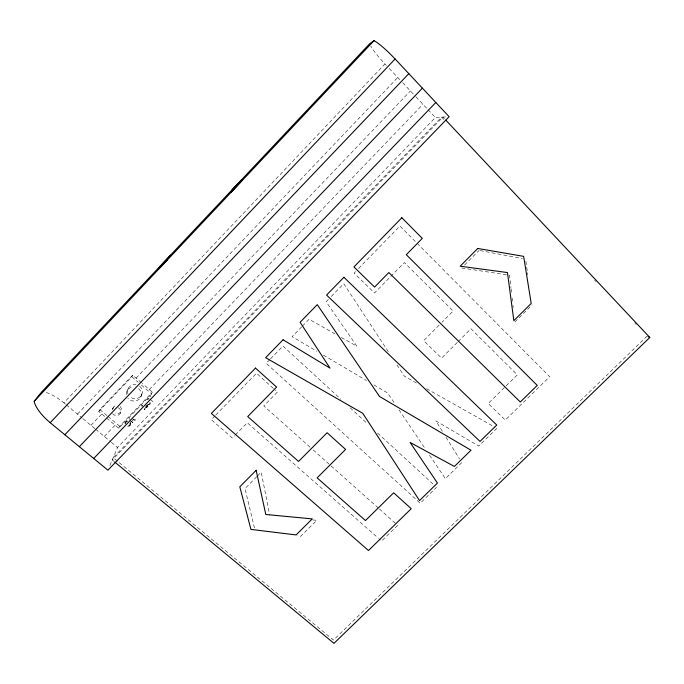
<?xml version="1.0" encoding="UTF-8"?>
<svg xmlns="http://www.w3.org/2000/svg" width="684" height="684" viewBox="0 0 684 684"><rect width="100%" height="100%" fill="white"/><g stroke="black" fill="none" stroke-linecap="round" stroke-linejoin="round"><path stroke-width="0.51" stroke-dasharray="3.42 2.56" d="M130.071 423.781L129.627 425.115M130.747 424.319L130.14 422.404M149.847 403.141L149.548 403.962M147.906 405.954L147.744 406.484M130.764 424.268L130.054 425.551M146.966 406.638L147.051 405.39L147.547 405.013L147.881 405.766M149.762 399.02L152.566 401.431M153.011 400.986L152.549 401.474M147.188 406.33L146.675 406.877M147.547 405.013L147.214 405.732M147.898 404.671L148.3 404.107L147.898 404.671L149.967 404.253M141.537 382.801L132.645 375.14L99.804 409.554L98.77 411.46L118.768 428.252L151.72 393.95L152.395 392.163L142.315 383.476M144.401 409.092L144.751 409.571L144.606 408.912M150.206 396.361L150.677 396.771M146.692 406.835L145.812 406.698L146.085 405.851M149.061 398.421C146.137 401.576 148.437 397.002 150.224 396.318M142.101 405.492L142.802 406.151L142.101 405.492L141.366 405.74L142.366 406.604M135.372 419.882L131.661 418.514M132.525 422.823L131.687 421.31L132.525 422.823L131.952 423.447L129.31 418.317M140.793 397.028L141.793 394.625M129.806 417.821L129.285 418.369M109.885 465.522L117.52 447.473L435.383 117.494L446.019 116.878M125.206 423.806A2.035 1.89 10.4 0 1 125.317 422.515L125.523 422.165M118.768 428.252L119.666 426.252L152.395 392.163M112.638 413.598A4.429 4.121 12.2 0 0 113.399 414.427L114.365 415.051A4.429 4.121 12.2 0 0 120.273 413.316L121.153 411.409M126.985 391.068L128.113 388.709M146.068 405.903L146.513 404.971M98.77 411.46L131.832 376.816L132.645 375.14M113.27 407.57L112.33 409.459A4.429 4.121 12.2 0 1 113.835 407.886M144.589 408.964L144.452 408.314M147.761 406.433L147.051 407.254M149.95 404.304L150.394 402.662M46.247 392.539A26.992 9.388 40.4 0 1 63.886 402.808L384.947 63.92A28.54 4.198 46.4 0 1 370.737 46.136M77.48 414.128L397.737 77.506M90.955 425.345L103.258 412.461M136.082 378.098L410.409 90.963M104.301 436.46L116.579 423.661M149.326 389.521L422.951 104.293M131.67 421.361L133.218 419.719M135.398 419.831L134.859 420.421L133.2 419.771M214.973 415.846L211.27 419.651L232.329 437.991L234.569 435.708M215.716 415.085L256.517 373.216L274.301 389.256M269.838 359.536L266.187 363.289L420.25 503.21L436.537 487.282M270.573 358.784L283.005 346.027L340.777 399.182M301.712 326.824L292.119 336.673L316.923 351.294M302.448 326.071L309.082 319.257L334.844 333.801M328.329 299.507L326.123 301.772L356.92 346.266L341.282 337.434M331.261 296.497L343.744 283.68L388.666 352.209M355.552 271.565L354.073 273.087L374.541 292.983L404.389 262.553L453.159 311.049L442.086 322.164M358.51 268.53L399.943 226.002L549.645 376.696L505.305 420.053L488.239 403.466L505.399 386.597M235.322 434.938L247.275 422.755L378.38 538.205M464.573 265.05L479.099 250.378M256.799 476.654L245 488.556L254.696 528.877M257.535 475.91L261.228 472.191L269.71 515.146M439.137 325.122L423.635 340.683L441.573 358.125L457.408 342.316M458.169 341.564L470.985 328.773L517.335 374.866L506.143 385.861M514.89 321.976L532.118 304.893M397.661 525.295L381.578 541.018L379.175 538.906M461.786 462.598L445.361 478.655L429.304 454.817M496.858 428.312L478.74 446.019L435.888 420.925L442.642 431.792M647.158 336.092L333.459 640.079L118.135 461.76M130.08 425.499L129.438 426.021A2.112 1.958 10.2 0 1 128.378 426.226L127.566 426.123M144.751 409.571L145.376 408.391M125.745 421.925L126.292 421.438M126.224 422.31L126.694 421.908M129.182 425.448L129.644 425.055M145.427 407.279L147.069 407.211M126.266 421.489L127.566 421.053M129.208 425.388L128.387 425.61M146.727 407.399L145.444 407.228M126.882 421.216L127.549 421.105M148.462 404.8L148.992 404.8M312.571 519.883L316.752 520.344L300.703 536.256L297.583 535.82M461.666 267.983L509.52 275.25L510.957 287.716M480.134 250.575L522.482 258.603M416.436 383.006L404.424 376.234L396.25 363.777M426.602 388.734L495.002 427.269M323.352 355.09L366.53 380.552M373.883 384.887L387.657 393.018L395.395 404.492M117.315 461.084L113.202 457.681L441.548 117.135L443.736 119.469M113.886 461.307L112.244 459.947L442.924 117.058L444.386 118.614M63.886 402.808L65.484 404.133M66.288 404.8L82.234 418.086M83.029 418.745L94.879 428.611M95.657 429.27L110.526 441.642M111.304 442.291L117.52 447.473M99.804 409.554L107.174 415.752M107.961 416.411L119.666 426.252M147.428 399.234L147.898 399.636M131.832 376.816L138.194 382.296M141.374 385.041L151.72 393.95M310.049 447.148L263.802 405.894L277.396 392.043L275.079 389.948M313.246 449.995L378.551 508.255M379.346 508.964L396.07 523.876M350.148 407.801L367.402 423.678M377.611 433.075L434.964 485.837M384.947 63.92L386.366 65.425M389.205 68.451L399.849 79.746M402.662 82.738L415.291 96.145M415.983 96.889L427.346 108.953M428.073 109.731L435.383 117.494M594.661 280.192L596.123 281.74M634.761 322.891L636.223 324.447M398.96 409.784L424.542 447.755M130.122 422.456L130.738 423.695M446.019 437.23L459.537 458.973M125.326 424.131L125.223 423.755A2.035 1.89 10.4 0 1 125.334 422.464M129.9 423.31L130.054 423.832M149.702 402.705L149.83 403.184M525.876 261.271L527.355 271.659M527.509 272.694L527.809 274.771M511.076 288.751L511.666 293.94M512.145 298.096L512.504 301.208M512.983 305.363L513.222 307.441M118.247 407.732A4.429 4.121 12.2 0 1 120.273 413.316M120.11 406.476A4.403 4.095 12.3 0 1 115.288 413.127M112.911 408.579A4.403 4.095 12.3 0 1 115.801 405.561M138.561 388.606A7.541 7.062 12.5 0 1 139.134 399.251A7.541 7.062 12.5 0 1 127.874 398.131M126.429 394.685A7.541 7.062 12.5 0 1 133.021 386.982M139.587 386.272A7.473 7.002 12.7 0 1 140.801 396.164A7.473 7.002 12.7 0 1 130.353 397.062M128.036 394.095A7.473 7.002 12.7 0 1 129.105 387.153A7.473 7.002 12.7 0 1 136.039 384.733"/><path stroke-width="1.03" d="M34.2 401.286L41.758 391.838L369.574 43.853L374.011 40.655A28.976 4.335 46.4 0 1 395.096 58.986L449.123 116.699L107.918 470.164L50.206 422.703A27.386 9.662 40.3 0 1 34.2 401.286L374.011 40.655M50.206 422.703L395.096 58.986M64.843 434.75L408.818 73.641M79.344 446.669L422.387 88.142M93.699 458.477L435.828 102.489M445.848 120.17L649.8 337.486L333.972 643.345L114.707 461.991M648.039 336.554L649.8 337.486M167.554 259.758A17.758 0.504 -47 0 1 157.944 269.59L159.637 267.068A17.775 0.504 -47 0 1 170.564 255.106M231.218 192.195A17.946 0.513 -46.8 0 0 242.068 180.311L242.256 179.37A17.964 0.522 -46.8 0 0 231.987 189.904M255.508 368.077L211.382 413.41L368.479 550.517L411.238 508.691L393.659 492.813L365.47 520.541L317.128 477.859L345.6 449.422L327.123 432.741L298.54 461.444L247.719 416.565L276.584 387.101L255.508 368.077M283.048 339.777L265.623 357.681L362.742 413.281L419.523 500.585L437.444 483.049L410.101 442.445L454.398 466.462L471.011 450.217L379.509 396.481L317.265 304.628L300.096 322.267L329.996 368.12L283.048 339.777M343.89 277.276L326.567 295.069L480.014 441.411L496.764 425.029L343.89 277.276M401.833 217.734L353.936 266.948L374.601 287.075L388.828 272.548L520.293 402.012L537.256 385.408L406.305 254.704L422.284 238.4L401.833 217.734M256.158 470.293L239.81 486.811L250.925 529.39L296.087 534.939L312.255 518.891L265.794 514.496L256.158 470.293M477.74 248.463L460.17 266.213L507.46 272.565L513.846 320.676L531.203 303.448L523.645 256.363L477.74 248.463"/></g></svg>
